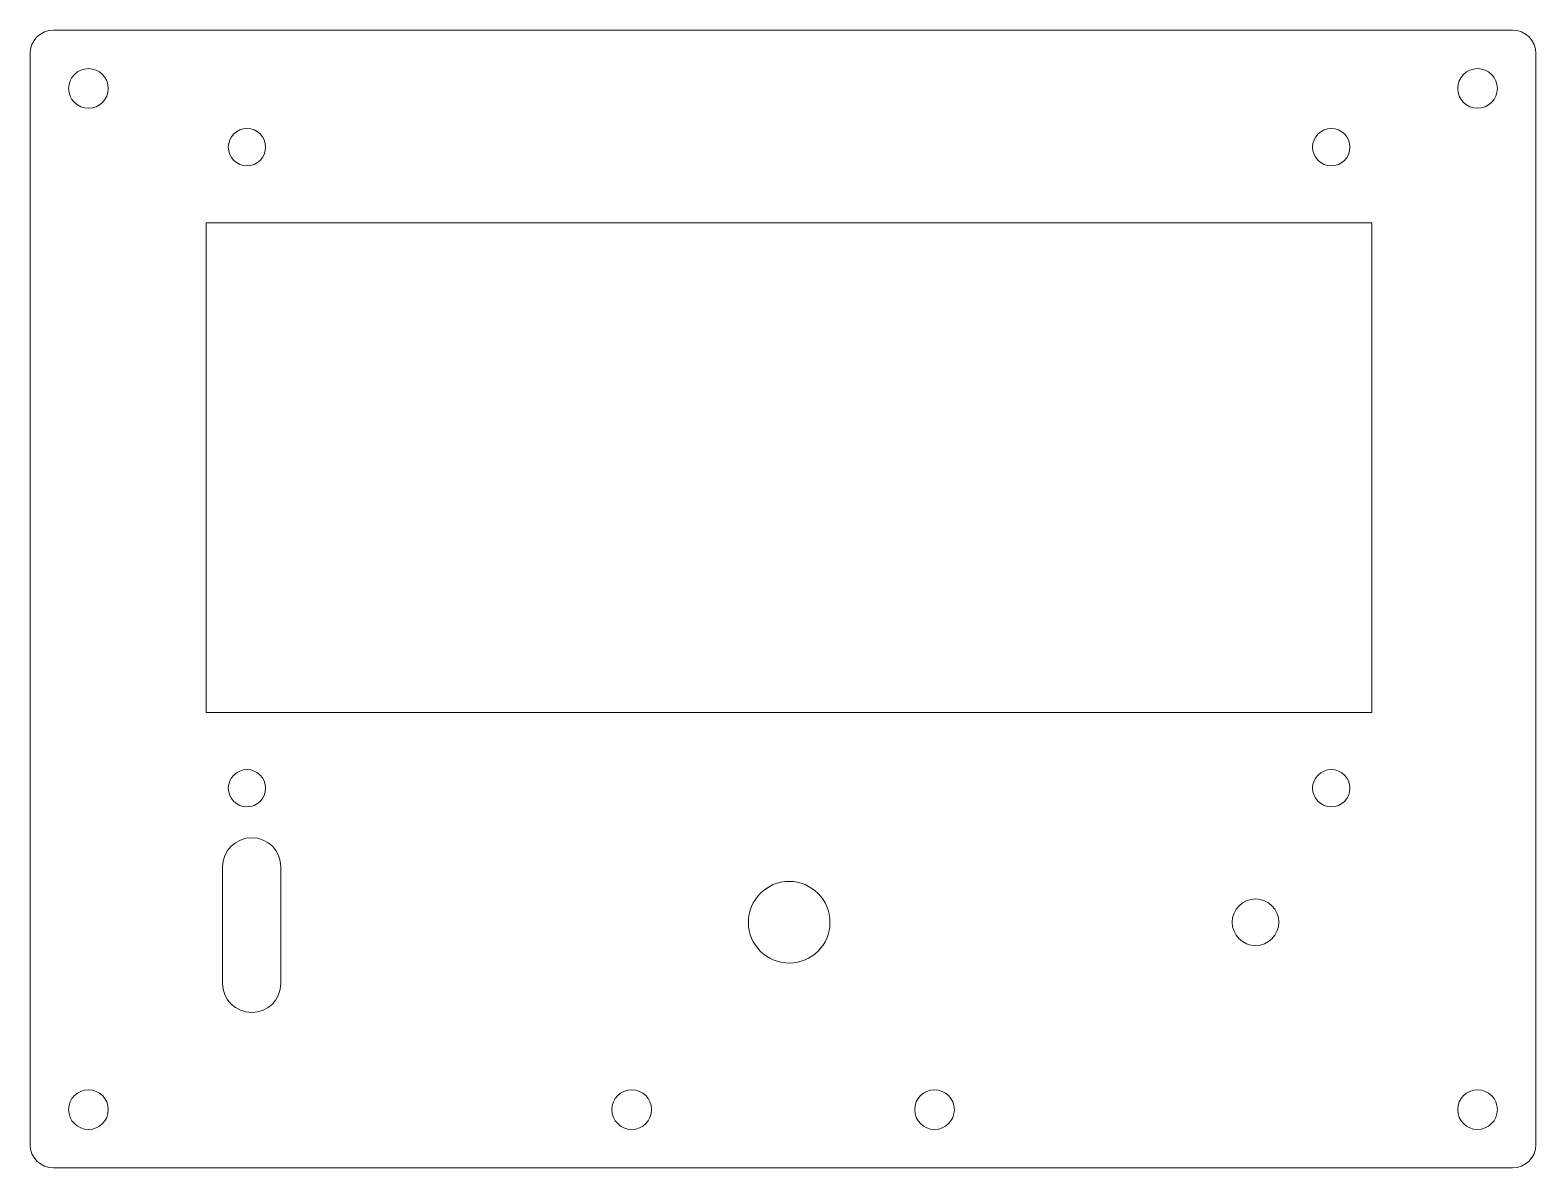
# Model space of a CAD drawing. Header units: millimetres. Extents: x -17 to 113, y -48 to 49.
import ezdxf

# ---------------------------------------------------------------- set-up
doc = ezdxf.new("R2010")
doc.units = ezdxf.units.MM

msp = doc.modelspace()

# ---------------------------------------------------------------- linework, layer by layer
at = {"color": 7, "linetype": 'Continuous', "lineweight": 15}
for p, q in [((110.51, 49.16), (-14.65, 49.16)), ((-16.65, 47.16), (-16.65, -46.46)), ((112.51, -46.46), (112.51, 47.16)), ((-1.55, 32.62), (-1.55, -9.38)), ((98.45, 32.62), (-1.55, 32.62)), ((98.45, -9.38), (98.45, 32.62)), ((-1.55, -9.38), (98.45, -9.38)), ((-0.14, -22.63), (-0.14, -32.63)), ((4.86, -32.63), (4.86, -22.63)), ((-14.65, -48.46), (110.51, -48.46))]:
    msp.add_line(p, q, dxfattribs=at)
for centre, radius in [((-11.65, 44.16), 1.7), ((107.51, 44.16), 1.7), ((1.95, 39.12), 1.6), ((94.96, 39.12), 1.6), ((1.95, -15.88), 1.6), ((94.96, -15.88), 1.6), ((48.46, -27.38), 3.5), ((88.46, -27.38), 2), ((-11.65, -43.46), 1.7), ((34.95, -43.46), 1.7), ((60.93, -43.46), 1.7), ((107.51, -43.46), 1.7)]:
    msp.add_circle(centre, radius, dxfattribs=at)
for centre, radius, start, end in [((-14.65, 47.16), 2, 90, 180), ((110.51, 47.16), 2, 0, 90), ((2.36, -22.63), 2.5, 0, 180), ((2.36, -32.63), 2.5, 180, 0), ((-14.65, -46.46), 2, 180, 270), ((110.51, -46.46), 2, 270, 0)]:
    msp.add_arc(centre, radius, start, end, dxfattribs=at)

doc.saveas('drawing.dxf')
